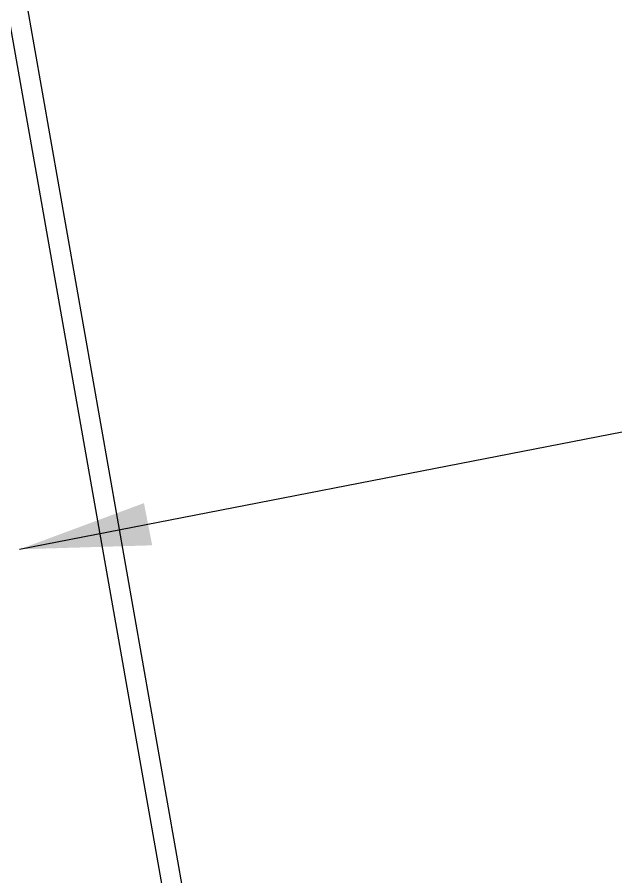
# Model space of a CAD drawing. Header units: millimetres. Extents: x 121 to 715, y 164 to 739.
# Drawn here: x 609.23 to 632.1, y 403.62 to 436.46 of the extents above; entities that cross this region are included whole.
import ezdxf

# ---------------------------------------------------------------- set-up
doc = ezdxf.new("R2010")
doc.units = ezdxf.units.MM
doc.layers.add('NW0323', color=7, linetype='Continuous')
doc.layers.add('標示線', color=3, linetype='Continuous', lineweight=0)
doc.styles.get("Standard").update_dxf_attribs({"font": ''})
doc.styles.get('Standard').set_extended_font_data('SimSun')
doc.dimstyles.new('ISO-25', dxfattribs={"dimtxt": 2.5, "dimasz": 2.5, "dimexe": 1.25, "dimexo": 0.625, "dimtad": 1, "dimtxsty": 'Standard', "dimcen": 2.5, "dimadec": 0, "dimazin": 0, "dimtfac": 1, "dimtmove": 0, "dimatfit": 3, "dimfxl": 1, "dimarcsym": 0})

# ---------------------------------------------------------------- blocks, each defined once
blk = doc.blocks.new('NW0323-A')
at = {"layer": 'NW0323', "color": 7}
for p, q in [((2063.8286, 2854.4785), (2061.8143, 2865.9023)), ((2061.962, 2865.9283), (2063.9763, 2854.5045)), ((2061.962, 2865.9283), (2063.9763, 2854.5045))]:
    blk.add_line(p, q, dxfattribs=at)

msp = doc.modelspace()

# ---------------------------------------------------------------- block references
at = {"layer": 'NW0323', "xscale": 5.000000000000034, "yscale": 5.000000000000034, "zscale": 5.000000000000034}
msp.add_blockref('NW0323-A', (-9700.92, -13888.718), dxfattribs=at)

# ---------------------------------------------------------------- leaders
at = {"layer": '標示線', "color": 6, "annotation_type": 0, "has_hookline": 1, "hookline_direction": 0, "text_width": 18.833}
msp.add_leader([(599.266, 433.578), (608.142, 487.761), (610.642, 487.761)], dimstyle='ISO-25', dxfattribs=at)
at = {"layer": '標示線', "color": 6, "annotation_type": 0, "has_hookline": 1, "hookline_direction": 0, "text_width": 12.833}
msp.add_leader([(602.505, 431.087), (647.093, 471.624), (652.093, 471.624)], dimstyle='ISO-25', override={"dimasz": 5}, dxfattribs=at)
at = {"layer": '標示線', "annotation_type": 0, "has_hookline": 1, "hookline_direction": 0, "text_width": 18.944}
msp.add_leader([(609.323, 416.132), (658.633, 425.76)], dimstyle='ISO-25', override={"dimasz": 5}, dxfattribs=at)

doc.saveas('drawing.dxf')
